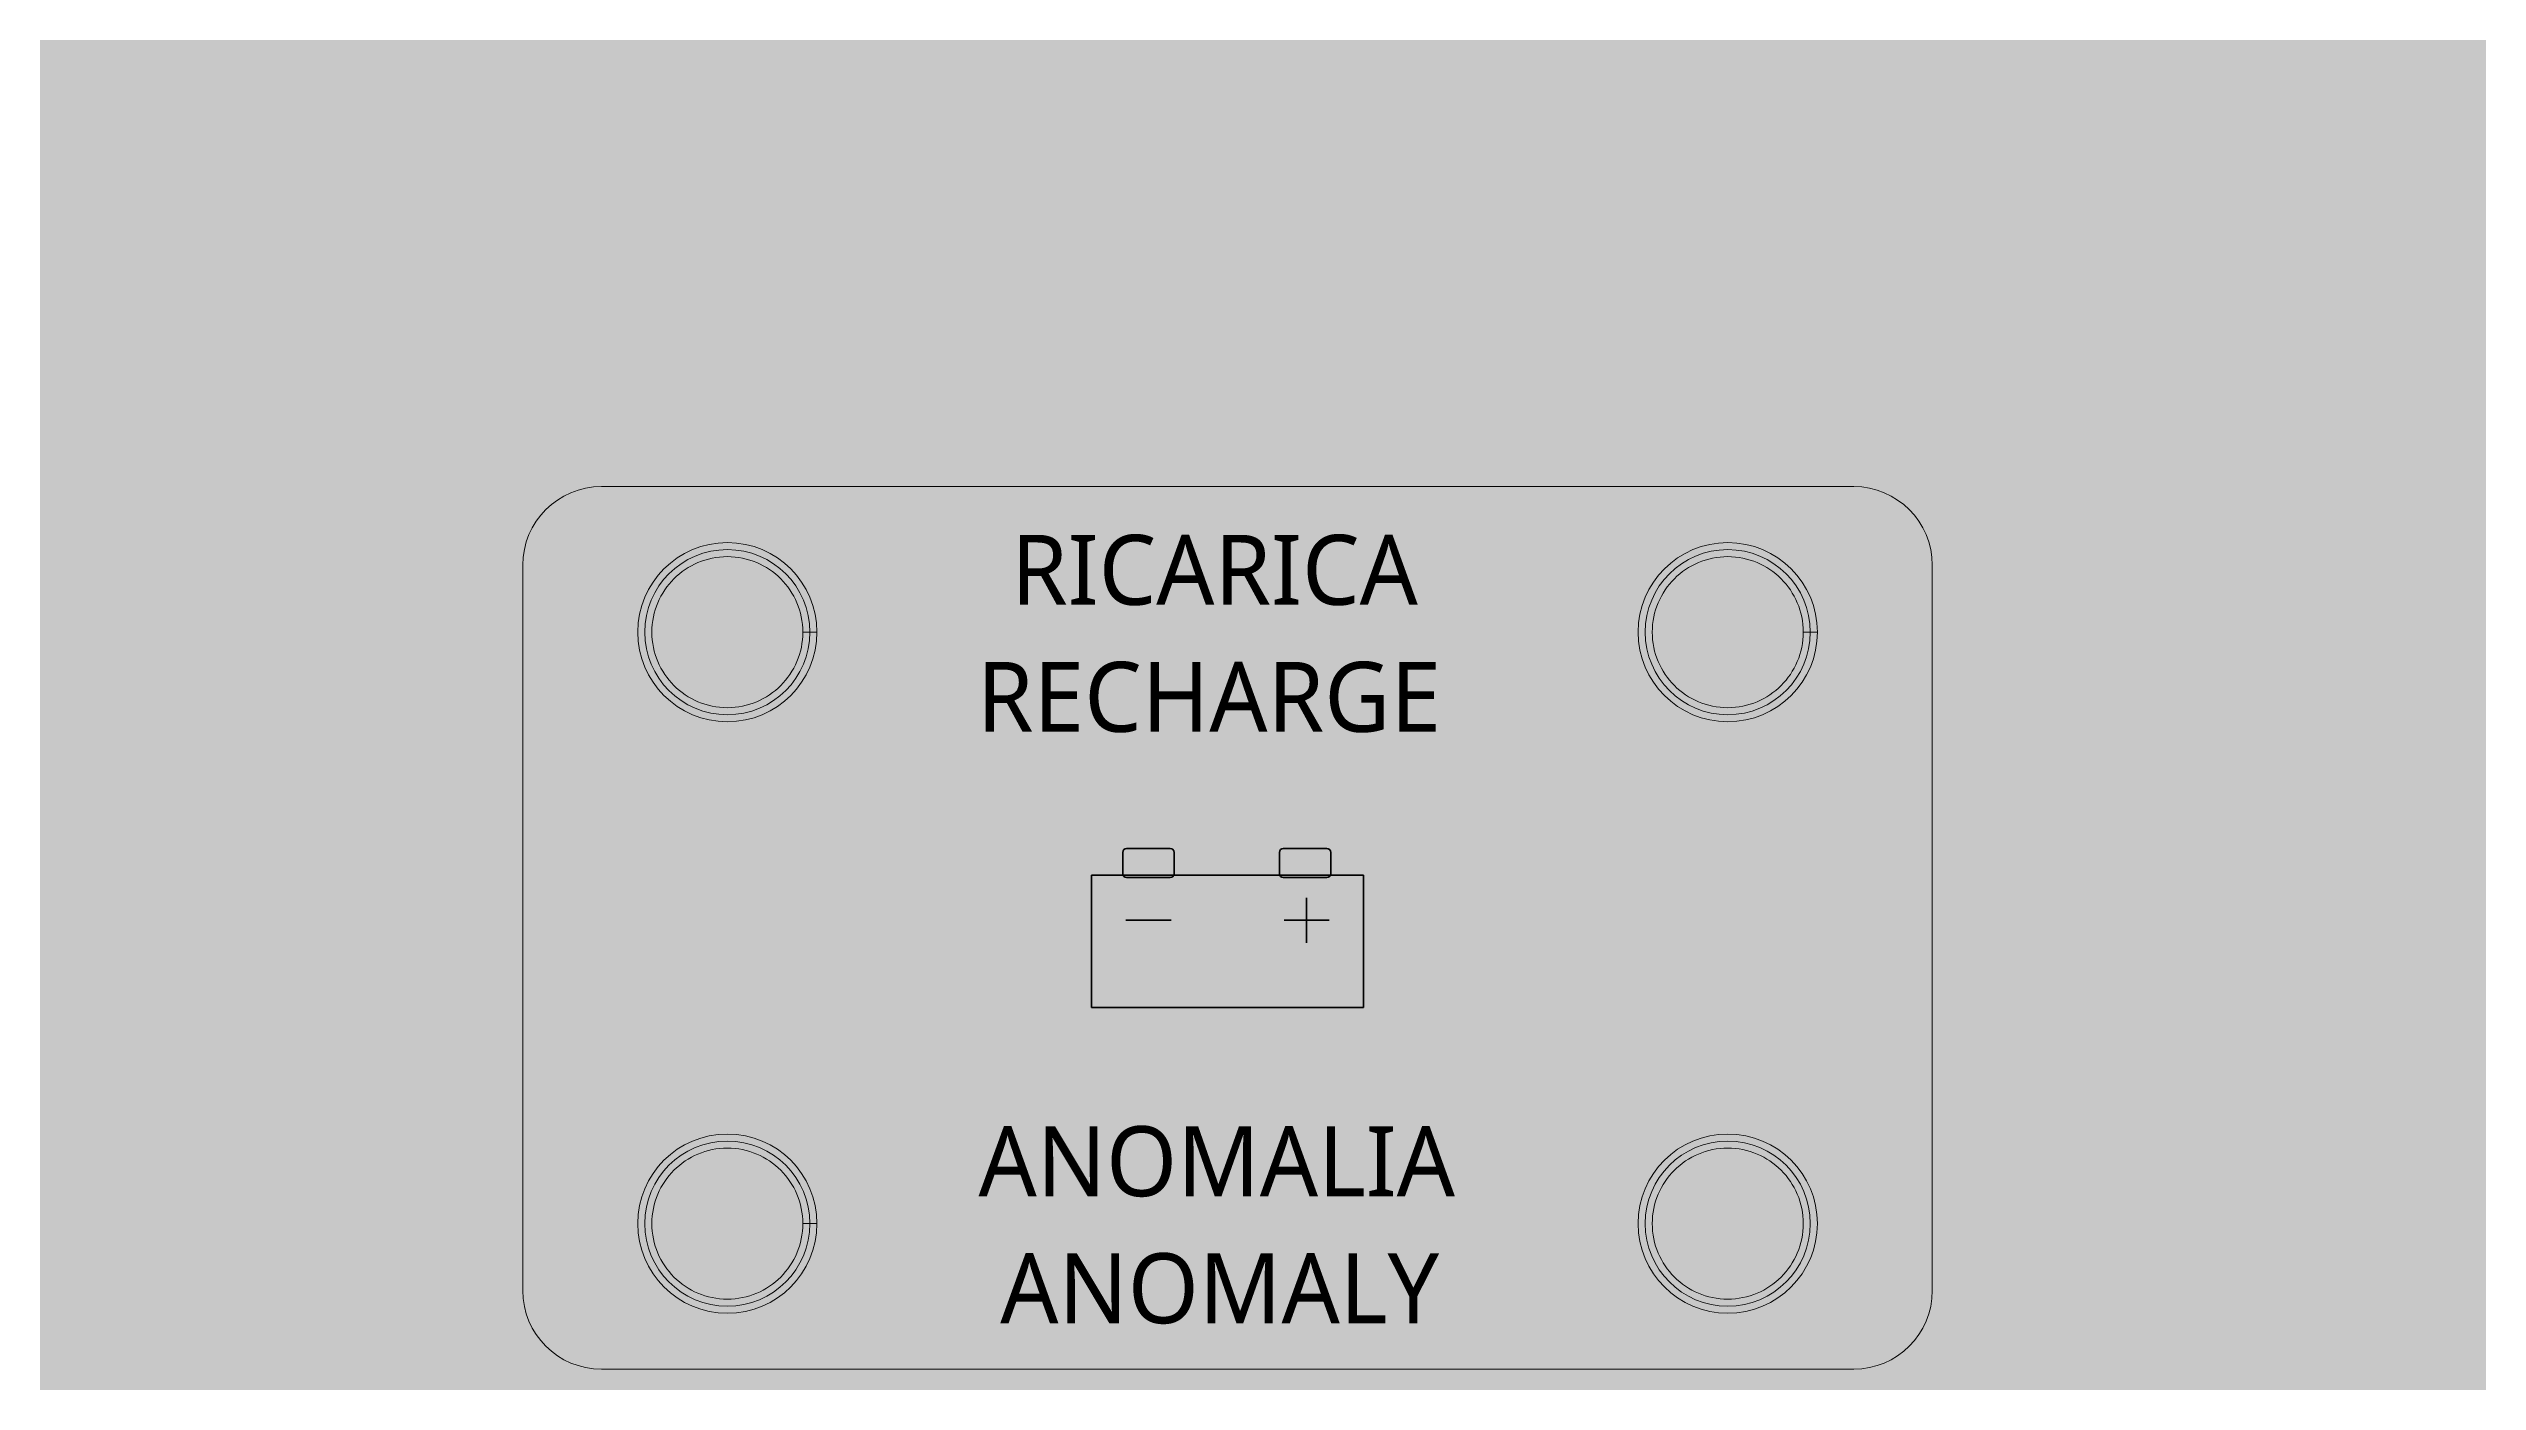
# Model space of a CAD drawing. Header units: millimetres. Extents: x 7 to 220, y 158 to 310.
# Drawn here: x 84.2 to 144.9, y 186.7 to 220.1 of the extents above; entities that cross this region are included whole.
import ezdxf

# ---------------------------------------------------------------- set-up
doc = ezdxf.new("R2010")
doc.units = ezdxf.units.MM
doc.header["$MEASUREMENT"] = 0
doc.layers.add('SI_Base new', color=7, linetype='Continuous', lineweight=0)

# ---------------------------------------------------------------- blocks, each defined once
blk = doc.blocks.new('Block_7')
at = {"layer": 'SI_Base new', "true_color": 0x1d1d1b, "transparency": 33554687}
h = blk.add_hatch(color=250, dxfattribs=at)
h.dxf.hatch_style = 2
edge = h.paths.add_edge_path()
edge.add_spline(control_points=[(103.231, 205.477), (103.231, 205.477), (103.055, 205.477), (103.055, 205.477), (103.055, 204.955), (102.844, 204.484), (102.502, 204.142), (102.16, 203.801), (101.689, 203.589), (101.168, 203.589), (100.646, 203.589), (100.176, 203.801), (99.834, 204.142), (99.492, 204.484), (99.281, 204.955), (99.281, 205.477), (99.281, 205.998), (99.492, 206.469), (99.834, 206.811), (100.176, 207.153), (100.646, 207.364), (101.168, 207.364), (101.689, 207.364), (102.16, 207.153), (102.502, 206.811), (102.844, 206.469), (103.054, 205.998), (103.055, 205.477), (103.055, 205.477), (103.231, 205.477), (103.231, 205.477), (103.231, 205.477), (103.407, 205.477), (103.407, 205.477), (103.407, 206.713), (102.405, 207.716), (101.168, 207.716), (99.931, 207.716), (98.928, 206.713), (98.928, 205.477), (98.928, 204.24), (99.931, 203.237), (101.168, 203.237), (102.405, 203.237), (103.407, 204.24), (103.407, 205.477), (103.407, 205.477), (103.231, 205.477), (103.231, 205.477), (103.231, 205.477), (103.231, 205.477), (103.231, 205.477)], knot_values=[0, 0, 0, 0, 1, 1, 1, 2, 2, 2, 3, 3, 3, 4, 4, 4, 5, 5, 5, 6, 6, 6, 7, 7, 7, 8, 8, 8, 9, 9, 9, 10, 10, 10, 11, 11, 11, 12, 12, 12, 13, 13, 13, 14, 14, 14, 15, 15, 15, 16, 16, 16, 17, 17, 17, 17], degree=3, periodic=0)
at = {"layer": 'SI_Base new', "true_color": 0x3abff0, "transparency": 33554687}
h = blk.add_hatch(color=133, dxfattribs=at)
h.dxf.hatch_style = 2
edge = h.paths.add_edge_path()
edge.add_spline(control_points=[(103.231, 205.477), (103.231, 204.337), (102.307, 203.413), (101.168, 203.413), (100.028, 203.413), (99.105, 204.337), (99.105, 205.477), (99.105, 206.616), (100.028, 207.54), (101.168, 207.54), (102.307, 207.54), (103.231, 206.616), (103.231, 205.477), (103.231, 205.477), (103.231, 205.477), (103.231, 205.477)], knot_values=[0, 0, 0, 0, 1, 1, 1, 2, 2, 2, 3, 3, 3, 4, 4, 4, 5, 5, 5, 5], degree=3, periodic=0)
at = {"layer": 'SI_Base new'}
for points, knots in [([(103.231, 205.477), (103.231, 205.477), (103.055, 205.477), (103.055, 205.477), (103.055, 204.955), (102.844, 204.484), (102.502, 204.142), (102.16, 203.801), (101.689, 203.589), (101.168, 203.589), (100.646, 203.589), (100.176, 203.801), (99.834, 204.142), (99.492, 204.484), (99.281, 204.955), (99.281, 205.477), (99.281, 205.998), (99.492, 206.469), (99.834, 206.811), (100.176, 207.153), (100.646, 207.364), (101.168, 207.364), (101.689, 207.364), (102.16, 207.153), (102.502, 206.811), (102.844, 206.469), (103.054, 205.998), (103.055, 205.477), (103.055, 205.477), (103.231, 205.477), (103.231, 205.477), (103.231, 205.477), (103.407, 205.477), (103.407, 205.477), (103.407, 206.713), (102.405, 207.716), (101.168, 207.716), (99.931, 207.716), (98.928, 206.713), (98.928, 205.477), (98.928, 204.24), (99.931, 203.237), (101.168, 203.237), (102.405, 203.237), (103.407, 204.24), (103.407, 205.477), (103.407, 205.477), (103.231, 205.477), (103.231, 205.477), (103.231, 205.477), (103.231, 205.477), (103.231, 205.477)], [0, 0, 0, 0, 1, 1, 1, 2, 2, 2, 3, 3, 3, 4, 4, 4, 5, 5, 5, 6, 6, 6, 7, 7, 7, 8, 8, 8, 9, 9, 9, 10, 10, 10, 11, 11, 11, 12, 12, 12, 13, 13, 13, 14, 14, 14, 15, 15, 15, 16, 16, 16, 17, 17, 17, 17]), ([(103.231, 205.477), (103.231, 204.337), (102.307, 203.413), (101.168, 203.413), (100.028, 203.413), (99.105, 204.337), (99.105, 205.477), (99.105, 206.616), (100.028, 207.54), (101.168, 207.54), (102.307, 207.54), (103.231, 206.616), (103.231, 205.477), (103.231, 205.477), (103.231, 205.477), (103.231, 205.477)], [0, 0, 0, 0, 1, 1, 1, 2, 2, 2, 3, 3, 3, 4, 4, 4, 5, 5, 5, 5])]:
    blk.add_open_spline(points, degree=3, knots=knots, dxfattribs=at)
blk = doc.blocks.new('Block_8')
at = {"layer": 'SI_Base new', "true_color": 0x1d1d1b, "transparency": 33554687}
h = blk.add_hatch(color=250, dxfattribs=at)
h.dxf.hatch_style = 2
edge = h.paths.add_edge_path()
edge.add_spline(control_points=[(128.231, 205.477), (128.231, 205.477), (128.055, 205.477), (128.055, 205.477), (128.055, 204.955), (127.844, 204.484), (127.502, 204.142), (127.16, 203.801), (126.69, 203.589), (126.168, 203.589), (125.646, 203.589), (125.176, 203.801), (124.834, 204.142), (124.492, 204.484), (124.281, 204.955), (124.281, 205.477), (124.281, 205.998), (124.492, 206.469), (124.834, 206.811), (125.176, 207.153), (125.646, 207.364), (126.168, 207.364), (126.69, 207.364), (127.16, 207.153), (127.502, 206.811), (127.844, 206.469), (128.055, 205.998), (128.055, 205.477), (128.055, 205.477), (128.231, 205.477), (128.231, 205.477), (128.231, 205.477), (128.408, 205.477), (128.408, 205.477), (128.408, 206.713), (127.405, 207.716), (126.168, 207.716), (124.931, 207.716), (123.928, 206.713), (123.928, 205.477), (123.928, 204.24), (124.931, 203.237), (126.168, 203.237), (127.405, 203.237), (128.408, 204.24), (128.408, 205.477), (128.408, 205.477), (128.231, 205.477), (128.231, 205.477), (128.231, 205.477), (128.231, 205.477), (128.231, 205.477)], knot_values=[0, 0, 0, 0, 1, 1, 1, 2, 2, 2, 3, 3, 3, 4, 4, 4, 5, 5, 5, 6, 6, 6, 7, 7, 7, 8, 8, 8, 9, 9, 9, 10, 10, 10, 11, 11, 11, 12, 12, 12, 13, 13, 13, 14, 14, 14, 15, 15, 15, 16, 16, 16, 17, 17, 17, 17], degree=3, periodic=0)
at = {"layer": 'SI_Base new', "true_color": 0x3abff0, "transparency": 33554687}
h = blk.add_hatch(color=133, dxfattribs=at)
h.dxf.hatch_style = 2
edge = h.paths.add_edge_path()
edge.add_spline(control_points=[(128.231, 205.477), (128.231, 204.337), (127.308, 203.413), (126.168, 203.413), (125.028, 203.413), (124.105, 204.337), (124.105, 205.477), (124.105, 206.616), (125.028, 207.54), (126.168, 207.54), (127.308, 207.54), (128.231, 206.616), (128.231, 205.477), (128.231, 205.477), (128.231, 205.477), (128.231, 205.477)], knot_values=[0, 0, 0, 0, 1, 1, 1, 2, 2, 2, 3, 3, 3, 4, 4, 4, 5, 5, 5, 5], degree=3, periodic=0)
at = {"layer": 'SI_Base new'}
for points, knots in [([(128.231, 205.477), (128.231, 205.477), (128.055, 205.477), (128.055, 205.477), (128.055, 204.955), (127.844, 204.484), (127.502, 204.142), (127.16, 203.801), (126.69, 203.589), (126.168, 203.589), (125.646, 203.589), (125.176, 203.801), (124.834, 204.142), (124.492, 204.484), (124.281, 204.955), (124.281, 205.477), (124.281, 205.998), (124.492, 206.469), (124.834, 206.811), (125.176, 207.153), (125.646, 207.364), (126.168, 207.364), (126.69, 207.364), (127.16, 207.153), (127.502, 206.811), (127.844, 206.469), (128.055, 205.998), (128.055, 205.477), (128.055, 205.477), (128.231, 205.477), (128.231, 205.477), (128.231, 205.477), (128.408, 205.477), (128.408, 205.477), (128.408, 206.713), (127.405, 207.716), (126.168, 207.716), (124.931, 207.716), (123.928, 206.713), (123.928, 205.477), (123.928, 204.24), (124.931, 203.237), (126.168, 203.237), (127.405, 203.237), (128.408, 204.24), (128.408, 205.477), (128.408, 205.477), (128.231, 205.477), (128.231, 205.477), (128.231, 205.477), (128.231, 205.477), (128.231, 205.477)], [0, 0, 0, 0, 1, 1, 1, 2, 2, 2, 3, 3, 3, 4, 4, 4, 5, 5, 5, 6, 6, 6, 7, 7, 7, 8, 8, 8, 9, 9, 9, 10, 10, 10, 11, 11, 11, 12, 12, 12, 13, 13, 13, 14, 14, 14, 15, 15, 15, 16, 16, 16, 17, 17, 17, 17]), ([(128.231, 205.477), (128.231, 204.337), (127.308, 203.413), (126.168, 203.413), (125.028, 203.413), (124.105, 204.337), (124.105, 205.477), (124.105, 206.616), (125.028, 207.54), (126.168, 207.54), (127.308, 207.54), (128.231, 206.616), (128.231, 205.477), (128.231, 205.477), (128.231, 205.477), (128.231, 205.477)], [0, 0, 0, 0, 1, 1, 1, 2, 2, 2, 3, 3, 3, 4, 4, 4, 5, 5, 5, 5])]:
    blk.add_open_spline(points, degree=3, knots=knots, dxfattribs=at)
blk = doc.blocks.new('Block_10')
at = {"layer": 'SI_Base new', "true_color": 0x1d1d1b, "transparency": 33554687}
h = blk.add_hatch(color=250, dxfattribs=at)
h.dxf.hatch_style = 2
edge = h.paths.add_edge_path()
edge.add_spline(control_points=[(103.231, 190.694), (103.231, 190.694), (103.055, 190.694), (103.055, 190.694), (103.054, 190.172), (102.844, 189.701), (102.502, 189.359), (102.16, 189.017), (101.689, 188.806), (101.168, 188.806), (100.646, 188.806), (100.176, 189.017), (99.834, 189.359), (99.492, 189.701), (99.281, 190.172), (99.281, 190.694), (99.281, 191.215), (99.492, 191.686), (99.834, 192.028), (100.176, 192.37), (100.646, 192.581), (101.168, 192.581), (101.689, 192.581), (102.16, 192.37), (102.502, 192.028), (102.844, 191.686), (103.054, 191.215), (103.055, 190.694), (103.055, 190.694), (103.231, 190.694), (103.231, 190.694), (103.231, 190.694), (103.407, 190.694), (103.407, 190.694), (103.407, 191.93), (102.405, 192.933), (101.168, 192.933), (99.931, 192.933), (98.928, 191.93), (98.928, 190.694), (98.928, 189.457), (99.931, 188.454), (101.168, 188.454), (102.405, 188.454), (103.407, 189.457), (103.407, 190.694), (103.407, 190.694), (103.231, 190.694), (103.231, 190.694), (103.231, 190.694), (103.231, 190.694), (103.231, 190.694)], knot_values=[0, 0, 0, 0, 1, 1, 1, 2, 2, 2, 3, 3, 3, 4, 4, 4, 5, 5, 5, 6, 6, 6, 7, 7, 7, 8, 8, 8, 9, 9, 9, 10, 10, 10, 11, 11, 11, 12, 12, 12, 13, 13, 13, 14, 14, 14, 15, 15, 15, 16, 16, 16, 17, 17, 17, 17], degree=3, periodic=0)
at = {"layer": 'SI_Base new', "true_color": 0x3abff0, "transparency": 33554687}
h = blk.add_hatch(color=133, dxfattribs=at)
h.dxf.hatch_style = 2
edge = h.paths.add_edge_path()
edge.add_spline(control_points=[(103.231, 190.694), (103.231, 189.554), (102.307, 188.63), (101.168, 188.63), (100.028, 188.63), (99.105, 189.554), (99.105, 190.694), (99.105, 191.833), (100.028, 192.757), (101.168, 192.757), (102.307, 192.757), (103.231, 191.833), (103.231, 190.694), (103.231, 190.694), (103.231, 190.694), (103.231, 190.694)], knot_values=[0, 0, 0, 0, 1, 1, 1, 2, 2, 2, 3, 3, 3, 4, 4, 4, 5, 5, 5, 5], degree=3, periodic=0)
at = {"layer": 'SI_Base new'}
for points, knots in [([(103.231, 190.694), (103.231, 190.694), (103.055, 190.694), (103.055, 190.694), (103.054, 190.172), (102.844, 189.701), (102.502, 189.359), (102.16, 189.017), (101.689, 188.806), (101.168, 188.806), (100.646, 188.806), (100.176, 189.017), (99.834, 189.359), (99.492, 189.701), (99.281, 190.172), (99.281, 190.694), (99.281, 191.215), (99.492, 191.686), (99.834, 192.028), (100.176, 192.37), (100.646, 192.581), (101.168, 192.581), (101.689, 192.581), (102.16, 192.37), (102.502, 192.028), (102.844, 191.686), (103.054, 191.215), (103.055, 190.694), (103.055, 190.694), (103.231, 190.694), (103.231, 190.694), (103.231, 190.694), (103.407, 190.694), (103.407, 190.694), (103.407, 191.93), (102.405, 192.933), (101.168, 192.933), (99.931, 192.933), (98.928, 191.93), (98.928, 190.694), (98.928, 189.457), (99.931, 188.454), (101.168, 188.454), (102.405, 188.454), (103.407, 189.457), (103.407, 190.694), (103.407, 190.694), (103.231, 190.694), (103.231, 190.694), (103.231, 190.694), (103.231, 190.694), (103.231, 190.694)], [0, 0, 0, 0, 1, 1, 1, 2, 2, 2, 3, 3, 3, 4, 4, 4, 5, 5, 5, 6, 6, 6, 7, 7, 7, 8, 8, 8, 9, 9, 9, 10, 10, 10, 11, 11, 11, 12, 12, 12, 13, 13, 13, 14, 14, 14, 15, 15, 15, 16, 16, 16, 17, 17, 17, 17]), ([(103.231, 190.694), (103.231, 189.554), (102.307, 188.63), (101.168, 188.63), (100.028, 188.63), (99.105, 189.554), (99.105, 190.694), (99.105, 191.833), (100.028, 192.757), (101.168, 192.757), (102.307, 192.757), (103.231, 191.833), (103.231, 190.694), (103.231, 190.694), (103.231, 190.694), (103.231, 190.694)], [0, 0, 0, 0, 1, 1, 1, 2, 2, 2, 3, 3, 3, 4, 4, 4, 5, 5, 5, 5])]:
    blk.add_open_spline(points, degree=3, knots=knots, dxfattribs=at)
blk = doc.blocks.new('Block_11')
at = {"layer": 'SI_Base new', "true_color": 0x1d1d1b, "transparency": 33554687}
h = blk.add_hatch(color=250, dxfattribs=at)
h.dxf.hatch_style = 2
edge = h.paths.add_edge_path()
edge.add_spline(control_points=[(127.502, 189.359), (127.16, 189.017), (126.69, 188.806), (126.168, 188.806), (125.646, 188.806), (125.176, 189.017), (124.834, 189.359), (124.492, 189.701), (124.281, 190.172), (124.281, 190.694), (124.281, 191.215), (124.492, 191.686), (124.834, 192.028), (125.176, 192.37), (125.646, 192.581), (126.168, 192.581), (126.69, 192.581), (127.16, 192.37), (127.502, 192.028), (127.844, 191.686), (128.055, 191.215), (128.055, 190.694), (128.055, 190.172), (127.844, 189.701), (127.502, 189.359), (127.502, 189.359), (127.502, 189.359), (127.502, 189.359)], knot_values=[0, 0, 0, 0, 1, 1, 1, 2, 2, 2, 3, 3, 3, 4, 4, 4, 5, 5, 5, 6, 6, 6, 7, 7, 7, 8, 8, 8, 9, 9, 9, 9], degree=3, periodic=0)
edge = h.paths.add_edge_path()
edge.add_spline(control_points=[(126.168, 192.933), (124.931, 192.933), (123.928, 191.93), (123.928, 190.694), (123.928, 189.457), (124.931, 188.454), (126.168, 188.454), (127.405, 188.454), (128.408, 189.457), (128.408, 190.694), (128.408, 191.93), (127.405, 192.933), (126.168, 192.933), (126.168, 192.933), (126.168, 192.933), (126.168, 192.933)], knot_values=[0, 0, 0, 0, 1, 1, 1, 2, 2, 2, 3, 3, 3, 4, 4, 4, 5, 5, 5, 5], degree=3, periodic=0)
at = {"layer": 'SI_Base new', "true_color": 0x3abff0, "transparency": 33554687}
h = blk.add_hatch(color=133, dxfattribs=at)
h.dxf.hatch_style = 2
edge = h.paths.add_edge_path()
edge.add_spline(control_points=[(128.231, 190.694), (128.231, 189.554), (127.308, 188.63), (126.168, 188.63), (125.028, 188.63), (124.105, 189.554), (124.105, 190.694), (124.105, 191.833), (125.028, 192.757), (126.168, 192.757), (127.308, 192.757), (128.231, 191.833), (128.231, 190.694), (128.231, 190.694), (128.231, 190.694), (128.231, 190.694)], knot_values=[0, 0, 0, 0, 1, 1, 1, 2, 2, 2, 3, 3, 3, 4, 4, 4, 5, 5, 5, 5], degree=3, periodic=0)
at = {"layer": 'SI_Base new'}
for points, knots in [([(126.168, 192.933), (124.931, 192.933), (123.928, 191.93), (123.928, 190.694), (123.928, 189.457), (124.931, 188.454), (126.168, 188.454), (127.405, 188.454), (128.408, 189.457), (128.408, 190.694), (128.408, 191.93), (127.405, 192.933), (126.168, 192.933), (126.168, 192.933), (126.168, 192.933), (126.168, 192.933)], [0, 0, 0, 0, 1, 1, 1, 2, 2, 2, 3, 3, 3, 4, 4, 4, 5, 5, 5, 5]), ([(128.231, 190.694), (128.231, 189.554), (127.308, 188.63), (126.168, 188.63), (125.028, 188.63), (124.105, 189.554), (124.105, 190.694), (124.105, 191.833), (125.028, 192.757), (126.168, 192.757), (127.308, 192.757), (128.231, 191.833), (128.231, 190.694), (128.231, 190.694), (128.231, 190.694), (128.231, 190.694)], [0, 0, 0, 0, 1, 1, 1, 2, 2, 2, 3, 3, 3, 4, 4, 4, 5, 5, 5, 5]), ([(127.502, 189.359), (127.16, 189.017), (126.69, 188.806), (126.168, 188.806), (125.646, 188.806), (125.176, 189.017), (124.834, 189.359), (124.492, 189.701), (124.281, 190.172), (124.281, 190.694), (124.281, 191.215), (124.492, 191.686), (124.834, 192.028), (125.176, 192.37), (125.646, 192.581), (126.168, 192.581), (126.69, 192.581), (127.16, 192.37), (127.502, 192.028), (127.844, 191.686), (128.055, 191.215), (128.055, 190.694), (128.055, 190.172), (127.844, 189.701), (127.502, 189.359), (127.502, 189.359), (127.502, 189.359), (127.502, 189.359)], [0, 0, 0, 0, 1, 1, 1, 2, 2, 2, 3, 3, 3, 4, 4, 4, 5, 5, 5, 6, 6, 6, 7, 7, 7, 8, 8, 8, 9, 9, 9, 9])]:
    blk.add_open_spline(points, degree=3, knots=knots, dxfattribs=at)
blk = doc.blocks.new('Block_22')
at = {"layer": 'SI_Base new', "true_color": 0xe0e0e0, "transparency": 33554687}
h = blk.add_hatch(color=254, dxfattribs=at)
h.dxf.hatch_style = 2
edge = h.paths.add_edge_path()
edge.add_spline(control_points=[(111.05, 199.444), (111.05, 199.388), (111.095, 199.344), (111.15, 199.344), (111.15, 199.344), (112.233, 199.344), (112.233, 199.344), (112.288, 199.344), (112.333, 199.388), (112.333, 199.444), (112.333, 199.444), (112.333, 199.971), (112.333, 199.971), (112.333, 200.027), (112.288, 200.071), (112.233, 200.071), (112.233, 200.071), (111.15, 200.071), (111.15, 200.071), (111.095, 200.071), (111.05, 200.027), (111.05, 199.971), (111.05, 199.971), (111.05, 199.444), (111.05, 199.444)], knot_values=[0, 0, 0, 0, 1, 1, 1, 2, 2, 2, 3, 3, 3, 4, 4, 4, 5, 5, 5, 6, 6, 6, 7, 7, 7, 8, 8, 8, 8], degree=3, periodic=0)
h = blk.add_hatch(color=254, dxfattribs=at)
h.dxf.hatch_style = 2
edge = h.paths.add_edge_path()
edge.add_spline(control_points=[(114.964, 199.444), (114.964, 199.388), (115.009, 199.344), (115.064, 199.344), (115.064, 199.344), (116.146, 199.344), (116.146, 199.344), (116.202, 199.344), (116.246, 199.388), (116.246, 199.444), (116.246, 199.444), (116.246, 199.971), (116.246, 199.971), (116.246, 200.027), (116.202, 200.071), (116.146, 200.071), (116.146, 200.071), (115.064, 200.071), (115.064, 200.071), (115.009, 200.071), (114.964, 200.027), (114.964, 199.971), (114.964, 199.971), (114.964, 199.444), (114.964, 199.444)], knot_values=[0, 0, 0, 0, 1, 1, 1, 2, 2, 2, 3, 3, 3, 4, 4, 4, 5, 5, 5, 6, 6, 6, 7, 7, 7, 8, 8, 8, 8], degree=3, periodic=0)
h = blk.add_hatch(color=254, dxfattribs=at)
h.dxf.hatch_style = 2
edge = h.paths.add_edge_path()
edge.add_spline(control_points=[(110.269, 196.099), (110.269, 196.099), (117.067, 196.099), (117.067, 196.099)], knot_values=[0, 0, 0, 0, 1, 1, 1, 1], degree=3, periodic=0)
edge.add_line((117.067, 196.099), (110.269, 196.099))
edge = h.paths.add_edge_path()
edge.add_spline(control_points=[(110.269, 196.099), (110.269, 196.099), (110.269, 199.404), (110.269, 199.404)], knot_values=[0, 0, 0, 0, 1, 1, 1, 1], degree=3, periodic=0)
edge.add_line((110.269, 199.404), (110.269, 196.099))
edge = h.paths.add_edge_path()
edge.add_spline(control_points=[(117.067, 196.099), (117.067, 196.099), (117.067, 199.404), (117.067, 199.404)], knot_values=[0, 0, 0, 0, 1, 1, 1, 1], degree=3, periodic=0)
edge.add_line((117.067, 199.404), (117.067, 196.099))
edge = h.paths.add_edge_path()
edge.add_spline(control_points=[(110.269, 199.404), (110.269, 199.404), (117.067, 199.404), (117.067, 199.404)], knot_values=[0, 0, 0, 0, 1, 1, 1, 1], degree=3, periodic=0)
edge.add_line((117.067, 199.404), (110.269, 199.404))
edge = h.paths.add_edge_path()
edge.add_spline(control_points=[(111.129, 199.404), (111.129, 199.404), (112.258, 199.404), (112.258, 199.404)], knot_values=[0, 0, 0, 0, 1, 1, 1, 1], degree=3, periodic=0)
edge.add_line((112.258, 199.404), (111.129, 199.404))
edge = h.paths.add_edge_path()
edge.add_spline(control_points=[(116.207, 199.404), (116.207, 199.404), (115.079, 199.404), (115.079, 199.404)], knot_values=[0, 0, 0, 0, 1, 1, 1, 1], degree=3, periodic=0)
edge.add_line((115.079, 199.404), (116.207, 199.404))
edge = h.paths.add_edge_path()
edge.add_spline(control_points=[(115.079, 198.275), (115.079, 198.275), (116.207, 198.275), (116.207, 198.275)], knot_values=[0, 0, 0, 0, 1, 1, 1, 1], degree=3, periodic=0)
edge.add_line((116.207, 198.275), (115.079, 198.275))
edge = h.paths.add_edge_path()
edge.add_spline(control_points=[(115.643, 197.711), (115.643, 197.711), (115.643, 198.84), (115.643, 198.84)], knot_values=[0, 0, 0, 0, 1, 1, 1, 1], degree=3, periodic=0)
edge.add_line((115.643, 198.84), (115.643, 197.711))
edge = h.paths.add_edge_path()
edge.add_spline(control_points=[(111.129, 198.275), (111.129, 198.275), (112.258, 198.275), (112.258, 198.275)], knot_values=[0, 0, 0, 0, 1, 1, 1, 1], degree=3, periodic=0)
edge.add_line((112.258, 198.275), (111.129, 198.275))
at = {"layer": 'SI_Base new'}
for points in [[(111.05, 199.444), (111.05, 199.388), (111.095, 199.344), (111.15, 199.344), (111.15, 199.344), (112.233, 199.344), (112.233, 199.344), (112.288, 199.344), (112.333, 199.388), (112.333, 199.444), (112.333, 199.444), (112.333, 199.971), (112.333, 199.971), (112.333, 200.027), (112.288, 200.071), (112.233, 200.071), (112.233, 200.071), (111.15, 200.071), (111.15, 200.071), (111.095, 200.071), (111.05, 200.027), (111.05, 199.971), (111.05, 199.971), (111.05, 199.444), (111.05, 199.444)], [(114.964, 199.444), (114.964, 199.388), (115.009, 199.344), (115.064, 199.344), (115.064, 199.344), (116.146, 199.344), (116.146, 199.344), (116.202, 199.344), (116.246, 199.388), (116.246, 199.444), (116.246, 199.444), (116.246, 199.971), (116.246, 199.971), (116.246, 200.027), (116.202, 200.071), (116.146, 200.071), (116.146, 200.071), (115.064, 200.071), (115.064, 200.071), (115.009, 200.071), (114.964, 200.027), (114.964, 199.971), (114.964, 199.971), (114.964, 199.444), (114.964, 199.444)]]:
    blk.add_open_spline(points, degree=3, knots=[0, 0, 0, 0, 1, 1, 1, 2, 2, 2, 3, 3, 3, 4, 4, 4, 5, 5, 5, 6, 6, 6, 7, 7, 7, 8, 8, 8, 8], dxfattribs=at)
at = {"layer": 'SI_Base new', "color": 254, "lineweight": 35, "true_color": 0xe0e0e0}
for points in [[(111.05, 199.444), (111.05, 199.388), (111.095, 199.344), (111.15, 199.344), (111.15, 199.344), (112.233, 199.344), (112.233, 199.344), (112.288, 199.344), (112.333, 199.388), (112.333, 199.444), (112.333, 199.444), (112.333, 199.971), (112.333, 199.971), (112.333, 200.027), (112.288, 200.071), (112.233, 200.071), (112.233, 200.071), (111.15, 200.071), (111.15, 200.071), (111.095, 200.071), (111.05, 200.027), (111.05, 199.971), (111.05, 199.971), (111.05, 199.444), (111.05, 199.444)], [(114.964, 199.444), (114.964, 199.388), (115.009, 199.344), (115.064, 199.344), (115.064, 199.344), (116.146, 199.344), (116.146, 199.344), (116.202, 199.344), (116.246, 199.388), (116.246, 199.444), (116.246, 199.444), (116.246, 199.971), (116.246, 199.971), (116.246, 200.027), (116.202, 200.071), (116.146, 200.071), (116.146, 200.071), (115.064, 200.071), (115.064, 200.071), (115.009, 200.071), (114.964, 200.027), (114.964, 199.971), (114.964, 199.971), (114.964, 199.444), (114.964, 199.444)]]:
    blk.add_open_spline(points, degree=3, knots=[0, 0, 0, 0, 1, 1, 1, 2, 2, 2, 3, 3, 3, 4, 4, 4, 5, 5, 5, 6, 6, 6, 7, 7, 7, 8, 8, 8, 8], dxfattribs=at)
at = {"layer": 'SI_Base new'}
for points in [[(110.269, 196.099), (110.269, 196.099), (110.269, 199.404), (110.269, 199.404)], [(110.269, 199.404), (110.269, 199.404), (117.067, 199.404), (117.067, 199.404)], [(111.129, 199.404), (111.129, 199.404), (112.258, 199.404), (112.258, 199.404)], [(116.207, 199.404), (116.207, 199.404), (115.079, 199.404), (115.079, 199.404)], [(117.067, 196.099), (117.067, 196.099), (117.067, 199.404), (117.067, 199.404)], [(115.643, 197.711), (115.643, 197.711), (115.643, 198.84), (115.643, 198.84)], [(111.129, 198.275), (111.129, 198.275), (112.258, 198.275), (112.258, 198.275)], [(115.079, 198.275), (115.079, 198.275), (116.207, 198.275), (116.207, 198.275)], [(110.269, 196.099), (110.269, 196.099), (117.067, 196.099), (117.067, 196.099)]]:
    blk.add_open_spline(points, degree=3, dxfattribs=at)
at = {"layer": 'SI_Base new', "color": 254, "lineweight": 35, "true_color": 0xe0e0e0}
for points in [[(110.269, 196.099), (110.269, 196.099), (110.269, 199.404), (110.269, 199.404)], [(110.269, 199.404), (110.269, 199.404), (117.067, 199.404), (117.067, 199.404)], [(111.129, 199.404), (111.129, 199.404), (112.258, 199.404), (112.258, 199.404)], [(116.207, 199.404), (116.207, 199.404), (115.079, 199.404), (115.079, 199.404)], [(117.067, 196.099), (117.067, 196.099), (117.067, 199.404), (117.067, 199.404)], [(115.643, 197.711), (115.643, 197.711), (115.643, 198.84), (115.643, 198.84)], [(111.129, 198.275), (111.129, 198.275), (112.258, 198.275), (112.258, 198.275)], [(115.079, 198.275), (115.079, 198.275), (116.207, 198.275), (116.207, 198.275)], [(110.269, 196.099), (110.269, 196.099), (117.067, 196.099), (117.067, 196.099)]]:
    blk.add_open_spline(points, degree=3, dxfattribs=at)

msp = doc.modelspace()

# ---------------------------------------------------------------- hatches: boundary and pattern name
at = {"layer": 'SI_Base new', "true_color": 0x1d252c, "transparency": 33554687}
h = msp.add_hatch(color=250, dxfattribs=at)
h.dxf.hatch_style = 2
edge = h.paths.add_edge_path()
edge.add_spline(control_points=[(215.166, 158.432), (215.166, 158.432), (12.166, 158.432), (12.166, 158.432), (9.405, 158.432), (7.166, 160.671), (7.166, 163.432), (7.166, 163.432), (7.166, 304.632), (7.166, 304.632), (7.166, 307.394), (9.405, 309.632), (12.166, 309.632), (12.166, 309.632), (215.166, 309.632), (215.166, 309.632), (217.928, 309.632), (220.166, 307.394), (220.166, 304.632), (220.166, 304.632), (220.166, 163.432), (220.166, 163.432), (220.166, 160.671), (217.928, 158.432), (215.166, 158.432)], knot_values=[0, 0, 0, 0, 1, 1, 1, 2, 2, 2, 3, 3, 3, 4, 4, 4, 5, 5, 5, 6, 6, 6, 7, 7, 7, 8, 8, 8, 8], degree=3, periodic=0)

# ---------------------------------------------------------------- linework, layer by layer
at = {"layer": 'SI_Base new'}
msp.add_open_spline([(215.166, 158.432), (215.166, 158.432), (12.166, 158.432), (12.166, 158.432), (9.405, 158.432), (7.166, 160.671), (7.166, 163.432), (7.166, 163.432), (7.166, 304.632), (7.166, 304.632), (7.166, 307.394), (9.405, 309.632), (12.166, 309.632), (12.166, 309.632), (215.166, 309.632), (215.166, 309.632), (217.928, 309.632), (220.166, 307.394), (220.166, 304.632), (220.166, 304.632), (220.166, 163.432), (220.166, 163.432), (220.166, 160.671), (217.928, 158.432), (215.166, 158.432)], degree=3, knots=[0, 0, 0, 0, 1, 1, 1, 2, 2, 2, 3, 3, 3, 4, 4, 4, 5, 5, 5, 6, 6, 6, 7, 7, 7, 8, 8, 8, 8], dxfattribs=at)
at = {"layer": 'SI_Base new', "color": 7, "lineweight": 18, "true_color": 0xffffff}
msp.add_open_spline([(129.315, 187.055), (129.315, 187.055), (98.021, 187.055), (98.021, 187.055), (96.936, 187.055), (96.056, 187.935), (96.056, 189.02), (96.056, 189.02), (96.056, 207.15), (96.056, 207.15), (96.056, 208.235), (96.936, 209.115), (98.021, 209.115), (98.021, 209.115), (129.315, 209.115), (129.315, 209.115), (130.4, 209.115), (131.28, 208.235), (131.28, 207.15), (131.28, 207.15), (131.28, 189.02), (131.28, 189.02), (131.28, 187.935), (130.4, 187.055), (129.315, 187.055)], degree=3, knots=[0, 0, 0, 0, 1, 1, 1, 2, 2, 2, 3, 3, 3, 4, 4, 4, 5, 5, 5, 6, 6, 6, 7, 7, 7, 8, 8, 8, 8], dxfattribs=at)

# ---------------------------------------------------------------- block references
at = {"layer": 'SI_Base new'}
for name in ['Block_7', 'Block_8', 'Block_22', 'Block_10', 'Block_11']:
    msp.add_blockref(name, (0, 0), dxfattribs=at)

# ---------------------------------------------------------------- texts
at = {"layer": 'SI_Base new', "char_height": 0.2, "attachment_point": 7}
for s, insert in [('\\C254;\\c14737632;\\FRoboto Regular|b0|i0|c1;\\H1.748367;\\W1.000000;RICARICA', (108.258, 206.136)), ('\\C254;\\c14737632;\\FRoboto Regular|b0|i0|c1;\\H1.748367;\\W1.000000;RECHARGE', (107.403, 202.961)), ('\\C254;\\c14737632;\\FRoboto Regular|b0|i0|c1;\\H1.748367;\\W1.000000;ANOMALIA', (107.445, 191.353)), ('\\C254;\\c14737632;\\FRoboto Regular|b0|i0|c1;\\H1.748367;\\W1.000000;ANOMALY', (107.988, 188.178))]:
    msp.add_mtext(s, dxfattribs=dict(at, insert=insert))

doc.saveas('drawing.dxf')
